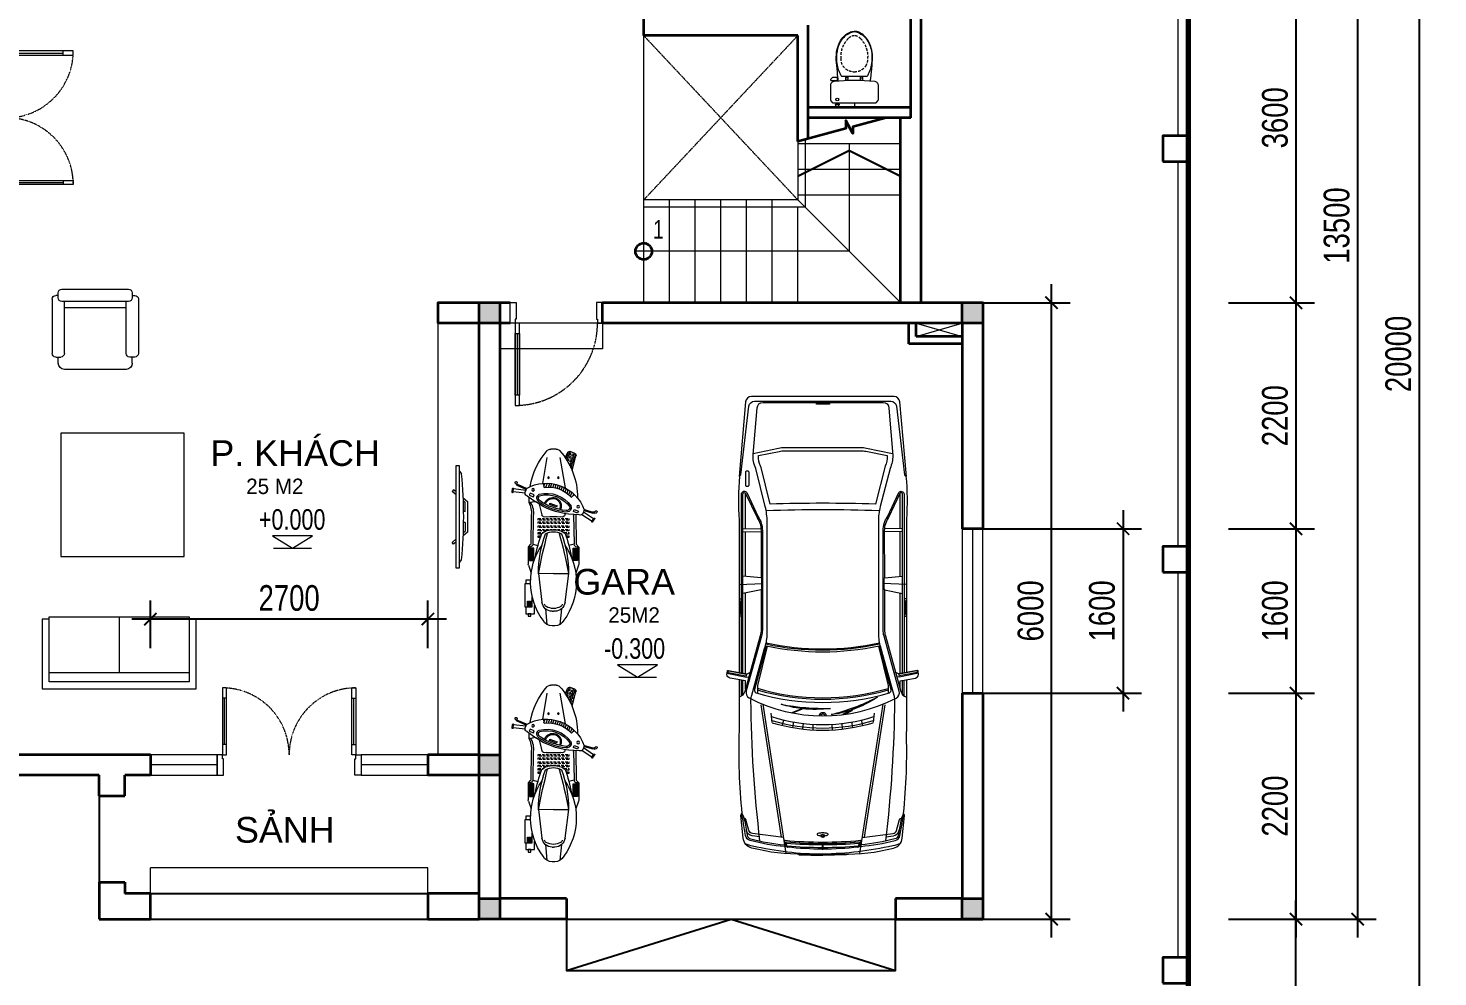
# Model space of a CAD drawing. Header units: millimetres. Extents: x 33748 to 451939, y -263262 to 62681.
# Drawn here: x 189443 to 203159, y -186987 to -177753 of the extents above; entities that cross this region are included whole.
import ezdxf

# ---------------------------------------------------------------- set-up
doc = ezdxf.new("R2010")
doc.units = ezdxf.units.MM
doc.header["$PDMODE"] = 98
for name, pattern in [('CENTER', [50.8, 31.75, -6.35, 6.35, -6.35]), ('DASHED', [0.75, 0.5, -0.25]), ('HIDDEN', [0.375, 0.25, -0.125]), ('HIDDEN2', [0.1875, 0.125, -0.0625]), ('xref-thap C (mb tang 32-2)$0$HIDDEN', [0.375, 0.25, -0.125]), ('Xref-VCMT-BT3 - tuong bao$0$HIDDEN', [0.375, 0.25, -0.125])]:
    doc.linetypes.add(name, pattern=pattern)
doc.layers.get('Defpoints').update_dxf_attribs({"color": 202, "lineweight": 13})
for name, color, linetype, lineweight in [('-CONCRETE', 1, 'Continuous', 35), ('-DOOR', 137, 'Continuous', 9), ('-FURNITURE', 46, 'Continuous', 9), ('-HIDE', 3, 'HIDDEN', 13), ('-KH', 143, 'Continuous', 13), ('-LINE1', 7, 'Continuous', 18), ('-RANH GIOI KHU DAT', 12, 'CENTER', 18), ('-TEXT', 7, 'Continuous', 15), ('-WALL', 4, 'Continuous', 35), ('Bighome_khuat', 251, 'DASHED', 5)]:
    doc.layers.add(name, color=color, linetype=linetype, lineweight=lineweight)
for name, color, linetype in [('-HATCH CONCRETE', 54, 'Continuous'), ('12. NET DIM', 9, 'Continuous'), ('SOLO', 7, 'Continuous'), ('TEXT25', 2, 'Continuous')]:
    doc.layers.add(name, color=color, linetype=linetype)
doc.styles.add('1', font='arial.ttf')
doc.styles.add('AVANH', font='', dxfattribs={"width": 0.8})
doc.styles.get("Standard").update_dxf_attribs({"font": 'arial.ttf'})
doc.styles.add('T1', font='', dxfattribs={"height": 200})
doc.styles.get('AVANH').set_extended_font_data('.VnAvantH')
doc.styles.get('T1').set_extended_font_data('VNgeometric Light')
doc.dimstyles.new('C_100A3', dxfattribs={"dimscale": 100, "dimtxt": 2.5, "dimasz": 1.2, "dimexe": 1.8, "dimexo": 0, "dimgap": 0.75, "dimtad": 1, "dimdec": 0, "dimzin": 0, "dimdsep": 46, "dimtxsty": 'AVANH', "dimblk": 'ARCHTICK', "dimcen": 0, "dimdle": 1.8, "dimclrd": 256, "dimclre": 256, "dimclrt": 7, "dimadec": 0, "dimazin": 0, "dimtfac": 0.0001, "dimtdec": 0, "dimtix": 1, "dimtmove": 2, "dimatfit": 3, "dimldrblk": 'ARCHTICK', "dimfxl": 1.8, "dimtolj": 1, "dimtzin": 0, "dimarcsym": 0})

# ---------------------------------------------------------------- blocks, each defined once
blk = doc.blocks.new('A$C6CE07C06')
for p, q in [((2811, 1945), (2844, 1766)), ((2816, 1953), (2822, 1954)), ((2828, 1949), (2860, 1769)), ((1355, 1774), (989, 1774)), ((1356, 1801), (1350, 1615)), ((1387, 1801), (1382, 1615)), ((1842, 1774), (1387, 1774)), ((1857, 1615), (1840, 1801)), ((1925, 1839), (1915, 1601)), ((1980, 1615), (2018, 1801)), ((2839, 1774), (2013, 1774)), ((2856, 1761), (2853, 1760)), ((2900, 1839), (3433, 1839)), ((3068, 1815), (2905, 1815)), ((3055, 1801), (2907, 1801)), ((2996, 1774), (2912, 1774)), ((3245, 1511), (3341, 1500)), ((3370, 1393), (3312, 1380)), ((3391, 1290), (3332, 1281)), ((3406, 1186), (3347, 1180)), ((3414, 1081), (3355, 1079)), ((3414, 884), (3355, 886)), ((3406, 779), (3347, 785)), ((3370, 572), (3312, 585)), ((3391, 675), (3332, 685)), ((3341, 465), (3245, 454)), ((1356, 164), (1350, 350)), ((1387, 164), (1382, 351)), ((1857, 351), (1840, 164)), ((1925, 127), (1915, 364)), ((1980, 351), (2018, 164)), ((1355, 191), (989, 191)), ((1842, 191), (1387, 191)), ((2839, 191), (2013, 191)), ((2811, 20), (2844, 199)), ((2828, 16), (2860, 196)), ((3068, 150), (2905, 150)), ((3055, 164), (2907, 164)), ((2996, 191), (2912, 191)), ((2816, 12), (2822, 11)), ((2901, 127), (3422, 127))]:
    blk.add_line(p, q)
for points in [[(2912, 1774), (2884, 1931, 0.322829), (2849, 1965), (2812, 1959, 0.422531), (2806, 1952), (2842, 1758), (2825, 1723)], [(817, 1835, -0.039974), (1255, 1839), (2827, 1839)], [(2832, 150), (1846, 150), (999, 150, -0.758852), (984, 205), (1232, 321, -0.14996), (1372, 364), (1915, 364), (2389, 364, -0.077307), (2455, 354), (3016, 199, 0.360394), (3088, 230, 0.242572), (3089, 1735, 0.360655), (3017, 1766), (2455, 1611, -0.077307), (2389, 1601), (1915, 1601), (1372, 1601, -0.137614), (1232, 1645), (984, 1761, -0.758852), (999, 1815), (1846, 1815), (2832, 1815)], [(2834, 1801), (999, 1801, 0.768317), (992, 1772), (1240, 1655, 0.14228), (1371, 1613), (1857, 1615), (1865, 1608), (1971, 1608), (1980, 1615), (2389, 1615, 0.077278), (2451, 1624), (3023, 1782, 0.231129), (3080, 1839)], [(4578, 1777, -0.06824), (4603, 1702, -0.051611), (4688, 983), (4688, 1178, 0.069896), (4626, 1707, 0.32103), (4523, 1797), (4292, 1820, 0.311578), (4273, 1810, 0.311578)], [(4609, 1370, 0.043765), (4549, 1724, 0.303464), (4496, 1773), (4373, 1795, 0.018633), (4273, 1810, 0.083909), (4370, 1778), (4493, 1756, -0.304556), (4533, 1720, -0.038587), (4593, 1374)], [(4517, 1385), (4476, 1703, 0.304567), (4446, 1739), (4333, 1770, -0.23887), (4324, 1778), (4320, 1790)], [(4512, 1628), (4500, 1706, 0.304567), (4453, 1762), (4438, 1766)], [(4553, 340, -0.027873), (3110, 247, -0.059366), (3058, 256), (2582, 386, 0.079464), (2446, 413), (1281, 413, 0.06068), (1127, 394), (736, 296, -0.120949), (592, 270), (116, 311, -0.39497), (59, 371), (59, 1600, -0.404135), (117, 1660), (602, 1699, -0.112937), (736, 1673), (1127, 1571, 0.06068), (1281, 1553), (2446, 1553, 0.070217), (2582, 1578), (3058, 1711, -0.044809), (3109, 1718, -0.02806), (4553, 1625)], [(585, 1698), (531, 1430, 0.050349), (524, 1369), (524, 593, 0.051729), (531, 530), (585, 271)], [(713, 346, -0.11132), (605, 325), (561, 536, -0.051729), (555, 593), (555, 1369, -0.050349), (560, 1424), (605, 1644, -0.111864), (714, 1623), (1102, 1522, 0.016174), (1102, 443), (713, 347)], [(1170, 1557, 0.017383), (1170, 408, -9.34877)], [(2526, 1563, -0.107872), (2527, 402, 0.970081)], [(2537, 1565, -0.107895), (2538, 400, -0.109161)], [(3212, 1273, -0.045041), (3259, 1070, 0.050749), (3081, 1543, -0.062222), (3208, 1285), (3219, 1281), (3256, 1209)], [(3104, 1495, -0.052375), (3205, 1275), (3214, 1272), (3259, 1184)], [(4578, 988, 0.025968), (4561, 1353, -0.502127), (4565, 1357), (4613, 1347)], [(4689, 1226), (4695, 1226, -0.001921), (4700, 983)], [(3197, 762, -0.045041), (3153, 558, 0.050749), (3195, 1062, -0.062222), (3198, 775), (3207, 766), (3242, 679)], [(3239, 660), (3198, 760), (3191, 767, 0.052375), (3195, 1009)], [(4578, 188, 0.06824), (4603, 263, 0.051611), (4688, 983), (4688, 788, -0.069896), (4626, 258, -0.32103), (4523, 168), (4292, 145, -0.311578), (4273, 155, -0.311578)], [(4613, 618), (4565, 608, -0.502127), (4561, 612, 0.02601), (4578, 977, 0.026384)], [(4689, 739), (4695, 739, 0.001921), (4700, 983)], [(4611, 595, -0.046101), (4549, 241, -0.303464), (4496, 192), (4373, 171, -0.018633), (4273, 155, -0.083909), (4370, 187), (4493, 209, 0.304556), (4533, 245, 0.038587), (4593, 591)], [(4517, 580), (4476, 262, -0.304567), (4446, 227), (4333, 195, 0.23887), (4324, 187), (4320, 175)], [(2834, 164), (999, 164, -0.768317), (992, 193), (1240, 310, -0.149181), (1371, 351), (1857, 351), (1865, 357), (1971, 357), (1980, 351), (2389, 351, -0.077278), (2451, 341), (3023, 184, -0.228236), (3080, 127)], [(4512, 337), (4500, 259, -0.304567), (4453, 203), (4438, 199)], [(2912, 191), (2884, 34, -0.322829), (2849, 0), (2812, 6, -0.422531), (2806, 14), (2842, 207), (2825, 242)], [(817, 130, 0.041495), (1267, 127), (2827, 127)]]:
    blk.add_lwpolyline(points, format="xyb")
for points in [[(2835, 1963), (2874, 1764), (2872, 1737)], [(2072, 1839), (2072, 1815), (2251, 1815), (2251, 1839)], [(2092, 1839), (2092, 1830), (2233, 1830), (2233, 1839)], [(2558, 1553), (2959, 1653), (3041, 1653)], [(3153, 1597), (4682, 1360)], [(3157, 1617), (4514, 1407)], [(49, 1051), (76, 1051), (76, 920), (49, 920)], [(3153, 368), (4682, 605)], [(3157, 348), (4514, 558)], [(2558, 412), (2959, 313), (3041, 313)], [(2072, 127), (2072, 150), (2251, 150), (2251, 127)], [(2835, 2), (2874, 201), (2872, 228)], [(2092, 127), (2092, 135), (2233, 135), (2233, 127)]]:
    blk.add_lwpolyline(points)
for points in [[(48, 285), (48, 1680, -0.373826), (99, 1739), (803, 1820), (820, 1839), (54, 1773, 0.383818), (0, 1713), (0, 252, 0.383818), (54, 192), (820, 126), (803, 145), (99, 226, -0.373826)], [(2557, 404), (3001, 284, 0.388671), (3036, 301, 0.143383), (3036, 1665, 0.390953), (3001, 1682), (2557, 1559, -0.106047)], [(4564, 983, 0.027521), (4546, 1368, -0.543027), (4554, 1373), (4603, 1360, -0.308444), (4617, 1345, -0.028524), (4637, 983, -0.028524), (4617, 620, -0.308444), (4603, 605), (4554, 592, -0.543027), (4546, 597, 0.027521)], [(4501, 981, 0.027754), (4500, 1005, 0.037978), (4497, 1021, 0.078467), (4490, 1036, 0.253942), (4486, 1038, 0.253942), (4481, 1036, 0.078467), (4475, 1021, 0.037978), (4472, 1005, 0.027754), (4470, 981, 0.027754), (4472, 958, 0.037978), (4475, 941, 0.078467), (4481, 927, 0.253942), (4486, 924, 0.253942), (4490, 927, 0.078467), (4497, 941, 0.037978), (4500, 958, 0.027754)], [(906, 228), (776, 228, 0.414214), (764, 215), (764, 203, 0.414214), (776, 190), (906, 190, 0.414214), (919, 203), (919, 215, 0.414214)]]:
    blk.add_lwpolyline(points, format="xyb", close=True)
blk.add_lwpolyline([(4637, 988), (4570, 988), (4570, 977), (4637, 977)], close=True)
blk.add_circle((4502, 982), 17.5)
for centre, radius, start, end in [((2818, 1947), 6.67, 102.2823, 190.4042), ((2821, 1948), 6.67, 10.3268, 82.609), ((2851, 1767), 6.67, 190.4042, 285.2365), ((2854, 1768), 6.67, 285.2365, 10.3268), ((3648, -4086), 5929, 83.9529, 92.0822), ((714, 984), 2372, 343.5716, 16.3779), ((714, 983), 2387, 343.6793, 16.2892), ((1629, 983), 1731, 359.9757, 17.6213), ((1607, 983), 1789, 359.9764, 16.8703), ((1629, 983), 1789, 359.9764, 16.7982), ((1059, 1015), 3532, 359.565, 5.5133), ((1059, 1015), 3560, 359.5684, 5.381), ((4612, 1343), 4.58, 6.5805, 75.1489), ((3280, 983), 40.8, 103.7631, 256.1858), ((3280, 983), 25.6, 111.5508, 248.398), ((1629, 982), 1731, 342.3787, 0.0243), ((1607, 982), 1789, 343.1297, 0.0236), ((1629, 982), 1789, 343.2018, 0.0236), ((1059, 950), 3532, 354.4867, 0.4446), ((1059, 950), 3560, 354.619, 0.4411), ((4612, 622), 4.58, 284.8511, 353.4195), ((2851, 198), 6.67, 74.7635, 169.5958), ((2854, 197), 6.67, 349.6732, 74.7635), ((3653, 6050), 5928, 267.7698, 276.0029), ((2818, 19), 6.67, 169.5958, 257.7177), ((2821, 17), 6.67, 277.391, 349.6732)]:
    blk.add_arc(centre, radius, start, end)
blk = doc.blocks.new('*U49')
for p, q in [((-1310, 550), (-1350, 550)), ((-1330, 100), (-1330, 550)), ((-90, 550), (-50, 550)), ((-70, 100), (-70, 550)), ((-1310, 100), (-1350, 100)), ((-90, 100), (-50, 100))]:
    blk.add_line(p, q)
for points in [[(-1350, 0), (-1310, 0), (-1310, 650), (-1350, 650)], [(-50, 0), (-90, 0), (-90, 650), (-50, 650)], [(-1400, -200), (-1340, -200), (-1340, -40), (-1350, -40), (-1350, 0), (-1400, 0)], [(0, -200), (-60, -200), (-60, -40), (-50, -40), (-50, 0), (0, 0)]]:
    blk.add_lwpolyline(points, close=True)
at = {"linetype": 'HIDDEN', "ltscale": 0.1}
for centre, start, end in [((-1350, 0), 0, 90), ((-50, 0), 90, 180)]:
    blk.add_arc(centre, 650, start, end, dxfattribs=at)
blk = doc.blocks.new('DANH COT')
at = {"layer": '-KH'}
blk.add_line((0, 0), (368, 0), dxfattribs=at)
blk.add_lwpolyline([(379, 118), (-11, 118), (184, 0)], close=True, dxfattribs=at)
blk.add_solid([(184, 0), (184, 118), (379, 118), (184, 0)], dxfattribs=at)
at = {"layer": '-TEXT', "style": '1', "width": 0.75}
blk.add_attdef('CAODO', (-142, 178), '', height=180, dxfattribs=at)
blk = doc.blocks.new('*U54')
at = {"color": 251}
blk.add_line((-70, 100), (-70, 700), dxfattribs=at)
for points in [[(-50, 0), (-50, 800), (-90, 800), (-90, 0)], [(-50, 100), (-90, 100), (-90, 700), (-50, 700)], [(-900, -200), (-840, -200), (-840, -40), (-850, -40), (-850, 0), (-900, 0)], [(0, -200), (-60, -200), (-60, -40), (-50, -40), (-50, 0), (0, 0)]]:
    blk.add_lwpolyline(points, close=True)
at = {"layer": 'Bighome_khuat', "linetype": 'Xref-VCMT-BT3 - tuong bao$0$HIDDEN'}
blk.add_arc((-50, 0), 800, 90, 180, dxfattribs=at)
blk = doc.blocks.new('XR.MB.LM123$0$tvi 1')
blk.add_lwpolyline([(29, 0), (29, -1000), (0, -1000), (0, 0)], close=True)
for points in [[(29, -50), (52, -81)], [(-24, -236), (-39, -252)], [(0, -285), (-39, -252)], [(0, -256), (-24, -236)], [(70, -315), (111, -350), (111, -650), (70, -685)], [(89, -446), (89, -360), (71, -345)], [(89, -446), (73, -446)], [(89, -554), (89, -640), (71, -655)], [(89, -554), (73, -554)], [(0, -715), (-39, -748)], [(-24, -764), (-39, -748)], [(0, -744), (-24, -764)], [(29, -950), (52, -919)]]:
    blk.add_lwpolyline(points)
blk.add_arc((-4025, -500), 4099, 354.1311, 5.8689)
blk = doc.blocks.new('A$C5C575821')
at = {"layer": '-CONCRETE'}
h = blk.add_hatch(color=256, dxfattribs=at)
h.dxf.hatch_style = 1
h.paths.add_polyline_path([(0, 200), (0, 0), (200, 0), (200, 200)])
blk.add_lwpolyline([(0, 0), (200, 0), (200, 200), (0, 200)], close=True, dxfattribs=at)
blk = doc.blocks.new('_ARCHTICK')
at = {"const_width": 0.15}
blk.add_lwpolyline([(-0.5, -0.5), (0.5, 0.5)], dxfattribs=at)
blk = doc.blocks.new('*D867')
at = {"layer": '12. NET DIM', "lineweight": -2, "transparency": 16777216}
for p, q in [((201779, -191104), (201779, -186245)), ((201122, -186425), (201959, -186425)), ((201122, -190924), (201959, -190924))]:
    blk.add_line(p, q, dxfattribs=at)
at = {"layer": 'Defpoints', "color": 0, "transparency": 16777216}
for p in [(201122, -186425), (201779, -186425), (201122, -190924)]:
    blk.add_point(p, dxfattribs=at)
at = {"layer": '12. NET DIM', "lineweight": -2, "transparency": 16777216, "xscale": 120, "yscale": 120, "zscale": 120}
for p, rotation in [((201779, -186425), 90), ((201779, -190924), 270)]:
    blk.add_blockref('_ARCHTICK', p, dxfattribs=dict(at, rotation=rotation))
at = {"layer": '12. NET DIM', "color": 7, "transparency": 16777216, "insert": (201575, -188674), "char_height": 250, "attachment_point": 5, "rotation": 90, "style": 'AVANH'}
blk.add_mtext('\\A1;4500', dxfattribs=at)
blk = doc.blocks.new('*D869')
at = {"layer": '12. NET DIM', "lineweight": -2, "transparency": 16777216}
for p, q in [((202379, -172744), (202379, -186605)), ((201122, -172924), (202559, -172924)), ((201122, -186425), (202559, -186425))]:
    blk.add_line(p, q, dxfattribs=at)
at = {"layer": 'Defpoints', "color": 0, "transparency": 16777216}
for p in [(201122, -172924), (201122, -186425), (202379, -186425)]:
    blk.add_point(p, dxfattribs=at)
at = {"layer": '12. NET DIM', "lineweight": -2, "transparency": 16777216, "xscale": 120, "yscale": 120, "zscale": 120}
for p, rotation in [((202379, -172924), 90), ((202379, -186425), 270)]:
    blk.add_blockref('_ARCHTICK', p, dxfattribs=dict(at, rotation=rotation))
at = {"layer": '12. NET DIM', "color": 7, "transparency": 16777216, "insert": (202175, -179674), "char_height": 250, "attachment_point": 5, "rotation": 90, "style": 'AVANH'}
blk.add_mtext('\\A1;13500', dxfattribs=at)
blk = doc.blocks.new('*D870')
at = {"layer": '12. NET DIM', "lineweight": -2, "transparency": 16777216}
for p, q in [((202979, -170744), (202979, -191104)), ((201122, -170924), (203159, -170924)), ((201122, -190924), (203159, -190924))]:
    blk.add_line(p, q, dxfattribs=at)
at = {"layer": 'Defpoints', "color": 0, "transparency": 16777216}
for p in [(201122, -170924), (201122, -190924), (202979, -190924)]:
    blk.add_point(p, dxfattribs=at)
at = {"layer": '12. NET DIM', "lineweight": -2, "transparency": 16777216, "xscale": 120, "yscale": 120, "zscale": 120}
for p, rotation in [((202979, -170924), 90), ((202979, -190924), 270)]:
    blk.add_blockref('_ARCHTICK', p, dxfattribs=dict(at, rotation=rotation))
at = {"layer": '12. NET DIM', "color": 7, "transparency": 16777216, "insert": (202775, -180924), "char_height": 250, "attachment_point": 5, "rotation": 90, "style": 'AVANH'}
blk.add_mtext('\\A1;20000', dxfattribs=at)
blk = doc.blocks.new('*D899')
at = {"layer": '12. NET DIM', "lineweight": -2, "transparency": 16777216}
for p, q in [((190632, -183789), (190632, -183325)), ((193332, -183789), (193332, -183325)), ((193512, -183505), (190452, -183505))]:
    blk.add_line(p, q, dxfattribs=at)
at = {"layer": 'Defpoints', "color": 0, "transparency": 16777216}
for p in [(190632, -183505), (190632, -183789), (193332, -183789)]:
    blk.add_point(p, dxfattribs=at)
at = {"layer": '12. NET DIM', "lineweight": -2, "transparency": 16777216, "xscale": 120, "yscale": 120, "zscale": 120, "rotation": 180}
blk.add_blockref('_ARCHTICK', (190632, -183505), dxfattribs=at)
at = {"layer": '12. NET DIM', "lineweight": -2, "transparency": 16777216, "xscale": 120, "yscale": 120, "zscale": 120}
blk.add_blockref('_ARCHTICK', (193332, -183505), dxfattribs=at)
at = {"layer": '12. NET DIM', "color": 7, "transparency": 16777216, "insert": (191982, -183301), "char_height": 250, "attachment_point": 5, "style": 'AVANH'}
blk.add_mtext('\\A1;2700', dxfattribs=at)
blk = doc.blocks.new('A$C3a7320a7')
at = {"layer": '-FURNITURE'}
for p, q in [((0, 23), (0, 700)), ((0, 700), (1500, 700)), ((1500, 700), (1500, 23)), ((1432, 632), (68, 632)), ((68, 632), (68, 23)), ((1432, 0), (1432, 632)), ((1432, 23), (1432, 632)), ((68, 542), (1432, 542)), ((750, 0), (750, 542)), ((68, 23), (0, 23)), ((68, 23), (68, 0)), ((68, 0), (1432, 0)), ((1432, 0), (1432, 23)), ((1500, 23), (1432, 23))]:
    blk.add_line(p, q, dxfattribs=at)
blk = doc.blocks.new('A$Ce56c61a3')
at = {"layer": '-FURNITURE'}
for p, q in [((96, 840), (624, 840)), ((0, 744), (0, 96)), ((84, 780), (36, 780)), ((60, 780), (60, 804)), ((120, 96), (120, 744)), ((624, 720), (120, 720)), ((180, 120), (180, 720)), ((660, 804), (660, 756)), ((720, 780), (660, 780)), ((780, 120), (780, 720)), ((36, 60), (84, 60)), ((60, 60), (60, 36)), ((96, 0), (624, 0)), ((624, 120), (120, 120)), ((660, 36), (660, 84)), ((720, 60), (660, 60))]:
    blk.add_line(p, q, dxfattribs=at)
for centre, radius, start, end in [((96, 804), 36, 90, 180), ((624, 804), 36, 0, 90), ((36, 744), 36, 90, 180), ((84, 744), 36, 0, 90), ((624, 756), 36, 270, 0), ((720, 720), 60, 0, 90), ((36, 96), 36, 180, 270), ((96, 36), 36, 180, 270), ((84, 96), 36, 270, 0), ((624, 84), 36, 0, 90), ((624, 36), 36, 270, 0), ((720, 120), 60, 270, 0)]:
    blk.add_arc(centre, radius, start, end, dxfattribs=at)
blk = doc.blocks.new('A$C1D9F77BD')
h = blk.add_hatch()
h.set_pattern_fill('ANSI31', color=256, scale=100, angle=405, style=0)
h.set_pattern_definition([(90, (2076.775, -139234.453), (-12.5, 1e-15), [])])
h.paths.add_polyline_path([(-219, -260), (-219, -302), (-97, -302), (-97, -260)])
h.paths.add_polyline_path([(-97, 123), (-97, 166), (-219, 166), (-219, 123)])
h = blk.add_hatch()
h.set_pattern_fill('BOX', color=256, scale=60, angle=290, style=0)
h.set_pattern_definition([(20, (2080.745, -138865.224), (-20.521209, 56.381557), []), (20, (2085.875, -138879.32), (-20.521209, 56.381557), []), (290, (2080.745, -138865.224), (56.381557, 20.521209), [-15, 15]), (290, (2094.84, -138860.093), (56.381557, 20.521209), [-15, 15]), (290, (2108.936, -138854.963), (56.381557, 20.521209), [15, -15]), (290, (2123.03, -138849.83), (56.381557, 20.521209), [15, -15]), (20, (2091.006, -138893.414), (-20.521209, 56.381557), [15, -15]), (20, (2096.136, -138907.51), (-20.521209, 56.381557), [15, -15])])
h.paths.add_polyline_path([(830, 67, 0.414214), (842, 93), (833, 116), (825, 139, 0.414214), (799, 151), (658, 113, -0.052547), (783, 45)])
h = blk.add_hatch()
h.set_pattern_fill('ANSI31', color=256, scale=170, angle=335, style=0)
h.set_pattern_definition([(20, (-186.436, -139188.296), (-7.267928, 19.9684682), [])])
h.paths.add_polyline_path([(494, -160), (533, -162, 0.210627), (424, 135), (397, 109, -0.250766)])
for p, q in [((157, 313), (186, 333)), ((163, 305), (192, 325)), ((231, 209), (165, 307)), ((257, 224), (190, 323)), ((243, 329), (247, 350)), ((268, 231), (244, 315)), ((253, 329), (255, 338)), ((278, 234), (254, 315)), ((-263, 176), (-340, 149)), ((-87, 178), (-253, 178)), ((-87, 178), (-59, 152)), ((-87, 162), (-87, 178)), ((228, 148), (-59, 152)), ((226, 181), (233, 80)), ((275, 231), (243, 220)), ((658, 113), (799, 151)), ((825, 139), (842, 93)), ((-687, 10), (-840, -5)), ((-346, 78), (-624, 44)), ((-346, -68), (-344, 78)), ((-59, 132), (-72, 83)), ((230, 128), (-59, 132)), ((237, 47), (228, 44)), ((279, 102), (286, 105)), ((289, -4), (286, 5)), ((286, 2), (289, -7)), ((397, 109), (424, 135)), ((786, -5), (488, 47)), ((783, 45), (830, 67)), ((833, 116), (842, 92)), ((-854, -55), (-854, -81)), ((-687, -147), (-840, -132)), ((-712, -55), (-712, -68)), ((-712, -81), (-712, -68)), ((-346, -68), (-348, -214)), ((786, -132), (532, -176)), ((866, -43), (866, -93)), ((-346, -214), (-624, -180)), ((-59, -269), (-72, -219)), ((214, -264), (-59, -269)), ((330, -208), (228, -181)), ((339, -142), (342, -151)), ((413, -325), (352, -241)), ((401, -228), (409, -226)), ((494, -160), (533, -162)), ((-263, -312), (-340, -285)), ((-87, -314), (-253, -314)), ((-67, -299), (-87, -314)), ((-87, -299), (-87, -314)), ((222, -284), (-59, -289)), ((347, -293), (349, -309)), ((436, -343), (449, -460)), ((484, -331), (452, -343)), ((465, -337), (479, -457)), ((474, -335), (510, -415)), ((484, -331), (518, -409)), ((447, -460), (481, -456)), ((448, -470), (482, -466)), ((518, -426), (535, -440)), ((526, -420), (533, -426))]:
    blk.add_line(p, q)
for points in [[(-219, 166), (-219, 123), (-97, 123), (-97, 166)], [(243, 167), (258, 126), (277, 133), (262, 174)], [(301, -38), (327, -108), (340, -103), (314, -33)], [(-219, -302), (-219, -260), (-97, -260), (-97, -302)], [(417, -303), (402, -263), (421, -256), (436, -296)], [(-736, -288), (-736, -314), (-760, -314), (-760, -288)], [(-662, -284), (-662, -291), (-615, -291), (-615, -284)], [(-662, -298), (-662, -305), (-615, -305), (-615, -298)], [(-662, -312), (-662, -320), (-615, -320), (-615, -312)]]:
    blk.add_lwpolyline(points, close=True)
at = {"linetype": 'HIDDEN2', "ltscale": 200}
for points in [[(21, 54), (21, 80), (6, 80), (6, 59)], [(53, 36), (53, 80), (38, 80), (38, 48)], [(70, -143), (70, -217), (85, -217), (85, 80), (70, 80), (70, 7)], [(6, -196), (6, -217), (21, -217), (21, -190)], [(38, -184), (38, -217), (53, -217), (53, -172)]]:
    blk.add_lwpolyline(points, dxfattribs=at)
for points in [[(103, 80), (103, -217), (118, -217), (118, 80)], [(141, 80), (141, -217), (157, -217), (157, 80)], [(175, 80), (175, -217), (190, -217), (190, 80)]]:
    blk.add_lwpolyline(points, close=True, dxfattribs=at)
for points in [[(-673, -338), (-736, -338), (-736, -252), (-655, -252)], [(-575, -277), (-673, -277), (-673, -343), (-443, -343), (-443, -290)], [(-410, -288), (-410, -338), (-443, -338)]]:
    blk.add_lwpolyline(points)
for centre, radius in [((306, 173), 12.8), ((588, -21), 7.7), ((588, -116), 7.7), ((470, -267), 12.8)]:
    blk.add_circle(centre, radius)
for centre, radius, start, end in [((160, 309), 5, 124.1044, 304.1044), ((189, 329), 5, 304.1044, 124.1044), ((273, 323), 30, 169.0525, 196.2532), ((257, 348), 10, 259.1414, 172.2448), ((283, 324), 30, 169.0525, 196.2532), ((-427, -480), 634, 55.5021, 126.0244), ((-253, 148), 30, 90, 109.5456), ((-57, 162), 30, 180, 265.1424), ((254, 191), 30, 110.3225, 200.3225), ((141, -138), 393, 330.5976, 70.0474), ((399, -513), 678, 48.0397, 90.6167), ((806, 132), 20, 20, 110), ((-754, -55), 100, 117.4832, 180), ((-612, -55), 100, 96.9386, 180), ((-544, -68), 141, 150.1191, 209.8708), ((-640, -13), 30, 97.8829, 150.1191), ((-344, -1040), 1118, 69.8271, 90.0821), ((-1499, -5836), 6026, 75.1425, 78.9494), ((-369, -1036), 1157, 69.0112, 80.8998), ((-92, -68), 154, 329.829, 30.171), ((-4, -12), 50, 0, 25.0581), ((-71, -55), 153, 355.1878, 40.6702), ((235, 15), 30, 104.7219, 204.7762), ((-4326, -68), 4535, 359.103, 0.897), ((216, 158), 30, 265.1424, 274.0002), ((916, 150), 686, 185.8827, 214.7623), ((303, 58), 50, 110.3225, 185.9041), ((808, 110), 557, 185.9041, 214.741), ((303, 58), 35, 110.3225, 185.9041), ((808, 110), 542, 185.9041, 214.741), ((296, 55), 50, 71.5538, 110.3225), ((296, 55), 35, 71.5538, 110.3225), ((314, -74), 81.8, 290.3225, 110.3225), ((148, -134), 273, 345.336, 55.3091), ((148, -134), 288, 345.336, 55.3091), ((194, -117), 303, 351.845, 48.155), ((823, 86), 20, 290, 20), ((-754, -81), 100, 180, 242.5168), ((-612, -81), 100, 180, 263.0614), ((-1307, 4922), 5225, 280.57, 285.0028), ((-4, -125), 50, 334.9419, 0), ((-71, -81), 153, 319.3298, 4.8122), ((314, -74), 71.8, 290.3225, 110.3225), ((399, 376), 678, 278.7378, 311.9603), ((816, -43), 50, 0, 43.6257), ((816, -93), 50, 316.9817, 0), ((-427, 343), 634, 233.9756, 304.5871), ((-640, -124), 30, 209.8708, 262.182), ((-349, 930), 1145, 270.1592, 289.9315), ((-369, 899), 1157, 279.1002, 290.9888), ((-57, -299), 30, 94.8576, 180), ((235, -152), 30, 155.2238, 255.2781), ((216, -294), 30, 85.9998, 94.8576), ((246, -452), 189, 57.9343, 98.2692), ((63, -206), 297, 342.9493, 351.9218), ((391, -179), 50, 214.741, 290.3225), ((391, -179), 35, 214.741, 290.3225), ((382, -185), 35, 290.3225, 329.0913), ((384, -182), 50, 290.3225, 329.0913), ((-253, -284), 30, 250.4544, 270), ((-57, -299), 10, 94.8576, 180), ((242, -515), 232, 62.5839, 94.9315), ((613, -5068), 4766, 92.5649, 93.1782), ((441, -315), 30, 200.3225, 290.3225), ((545, -397), 30, 203.7468, 230.9475), ((447, -465), 5, 96.5406, 276.5406), ((482, -461), 5, 276.5406, 96.5406), ((537, -403), 30, 203.7468, 230.9475), ((541, -432), 10, 227.7552, 140.8586)]:
    blk.add_arc(centre, radius, start, end)
blk = doc.blocks.new('A$C18091ED7')
for p, q in [((0, -42), (0, 0)), ((146, -27), (179, -27)), ((146, -27), (146, -30)), ((146, -30), (166, -30)), ((153, -37), (146, -30)), ((152, 0), (152, -27)), ((152, 0), (179, 0)), ((153, -37), (166, -37)), ((153, -40), (153, -37)), ((153, -40), (178, -40)), ((153, -40), (178, -40)), ((153, -40), (153, -42)), ((185, -30), (166, -30)), ((178, -37), (166, -37)), ((185, -30), (178, -37)), ((178, -37), (178, -40)), ((178, -40), (178, -42)), ((179, 0), (179, -27)), ((179, -27), (185, -27)), ((185, -27), (185, -30)), ((-83, -267), (-83, -300)), ((-63, -265), (-81, -265)), ((-61, -267), (-61, -300)), ((61, -267), (61, -300)), ((63, -265), (81, -265)), ((83, -267), (83, -300)), ((165, -262), (165, -290)), ((168, -260), (228, -260)), ((231, -274), (231, -262)), ((-83, -278), (-83, -288)), ((-61, -290), (-83, -290)), ((61, -290), (83, -290)), ((83, -278), (83, -288)), ((168, -292), (207, -292))]:
    blk.add_line(p, q)
for points in [[(230, -219, -0.137407), (225, -235), (222, -241, -0.236081), (198, -255, -0.051961), (-198, -255, -0.236081), (-222, -241), (-225, -235, -0.137407), (-230, -219), (-230, -72, -0.198912), (-226, -63), (-209, -46, -0.198912), (-200, -42), (0, -42), (200, -42, -0.198912), (209, -46), (226, -63, -0.198912), (230, -72)], [(144, -619, -0.212405), (26, -734, -0.027685), (-1, -739, -0.022279), (-26, -734, -0.212405), (-144, -619, -0.142796), (-167, -428, -0.093005), (-128, -309, -0.256439), (-111, -300), (0, -300), (111, -300, -0.256439), (128, -309, -0.093005), (167, -428, -0.142796)]]:
    blk.add_lwpolyline(points, format="xyb", close=True)
at = {"linetype": 'xref-thap C (mb tang 32-2)$0$HIDDEN', "ltscale": 100}
blk.add_lwpolyline([(61, -669, -0.199031), (0, -699, -0.199031), (-61, -669, -0.218924), (-132, -478, -0.153791), (-112, -404, -0.236701), (0, -348, -0.236701), (112, -404, -0.153791), (132, -478, -0.218924)], format="xyb", close=True, dxfattribs=at)
blk.add_circle((166, -78), 13.9)
for centre, radius, start, end in [((-81, -267), 1.98, 90, 180), ((-63, -267), 1.98, 0, 90), ((63, -267), 1.98, 90, 180), ((81, -267), 1.98, 0, 90), ((168, -262), 2.47, 90, 180), ((168, -290), 2.47, 180, 270), ((207, -277), 15.5, 270, 306.4659), ((168, -225), 80.1, 306.4659, 320.3123), ((228, -274), 2.47, 320.3123, 0)]:
    blk.add_arc(centre, radius, start, end)
for points in [[(-156, -259), (-157, -267), (-164, -328), (-169, -385), (-184, -528), (-136, -679), (-50, -735), (-20, -741), (0, -744)], [(156, -259), (157, -267), (164, -328), (169, -385), (184, -528), (136, -679), (50, -735), (20, -741), (0, -744)]]:
    blk.add_open_spline(points, degree=3, knots=[130.613938, 130.613938, 130.613938, 130.613938, 152.852109, 311.129351, 417.703951, 561.383393, 697.692632, 710.812262, 710.812262, 710.812262, 710.812262])
blk = doc.blocks.new('*D964')
at = {"layer": '12. NET DIM', "lineweight": -2, "transparency": 16777216}
for p, q in [((201779, -176645), (201779, -180605)), ((201122, -176825), (201959, -176825)), ((201122, -180425), (201959, -180425))]:
    blk.add_line(p, q, dxfattribs=at)
at = {"layer": 'Defpoints', "color": 0, "transparency": 16777216}
for p in [(201122, -176825), (201122, -180425), (201779, -180425)]:
    blk.add_point(p, dxfattribs=at)
at = {"layer": '12. NET DIM', "lineweight": -2, "transparency": 16777216, "xscale": 120, "yscale": 120, "zscale": 120}
for p, rotation in [((201779, -176825), 90), ((201779, -180425), 270)]:
    blk.add_blockref('_ARCHTICK', p, dxfattribs=dict(at, rotation=rotation))
at = {"layer": '12. NET DIM', "color": 7, "transparency": 16777216, "insert": (201575, -178625), "char_height": 250, "attachment_point": 5, "rotation": 90, "style": 'AVANH'}
blk.add_mtext('\\A1;3600', dxfattribs=at)
blk = doc.blocks.new('*D965')
at = {"layer": '12. NET DIM', "lineweight": -2, "transparency": 16777216}
for p, q in [((201779, -180245), (201779, -182805)), ((201122, -180425), (201959, -180425)), ((201122, -182625), (201959, -182625))]:
    blk.add_line(p, q, dxfattribs=at)
at = {"layer": 'Defpoints', "color": 0, "transparency": 16777216}
for p in [(201122, -180425), (201122, -182625), (201779, -182625)]:
    blk.add_point(p, dxfattribs=at)
at = {"layer": '12. NET DIM', "lineweight": -2, "transparency": 16777216, "xscale": 120, "yscale": 120, "zscale": 120}
for p, rotation in [((201779, -180425), 90), ((201779, -182625), 270)]:
    blk.add_blockref('_ARCHTICK', p, dxfattribs=dict(at, rotation=rotation))
at = {"layer": '12. NET DIM', "color": 7, "transparency": 16777216, "insert": (201575, -181525), "char_height": 250, "attachment_point": 5, "rotation": 90, "style": 'AVANH'}
blk.add_mtext('\\A1;2200', dxfattribs=at)
blk = doc.blocks.new('*D966')
at = {"layer": '12. NET DIM', "lineweight": -2, "transparency": 16777216}
for p, q in [((201779, -182445), (201779, -184405)), ((201122, -182625), (201959, -182625)), ((201122, -184225), (201959, -184225))]:
    blk.add_line(p, q, dxfattribs=at)
at = {"layer": 'Defpoints', "color": 0, "transparency": 16777216}
for p in [(201122, -182625), (201122, -184225), (201779, -184225)]:
    blk.add_point(p, dxfattribs=at)
at = {"layer": '12. NET DIM', "lineweight": -2, "transparency": 16777216, "xscale": 120, "yscale": 120, "zscale": 120}
for p, rotation in [((201779, -182625), 90), ((201779, -184225), 270)]:
    blk.add_blockref('_ARCHTICK', p, dxfattribs=dict(at, rotation=rotation))
at = {"layer": '12. NET DIM', "color": 7, "transparency": 16777216, "insert": (201575, -183425), "char_height": 250, "attachment_point": 5, "rotation": 90, "style": 'AVANH'}
blk.add_mtext('\\A1;1600', dxfattribs=at)
blk = doc.blocks.new('*D967')
at = {"layer": '12. NET DIM', "lineweight": -2, "transparency": 16777216}
for p, q in [((201779, -184045), (201779, -186605)), ((201122, -184225), (201959, -184225)), ((201122, -186425), (201959, -186425))]:
    blk.add_line(p, q, dxfattribs=at)
at = {"layer": 'Defpoints', "color": 0, "transparency": 16777216}
for p in [(201122, -184225), (201122, -186425), (201779, -186425)]:
    blk.add_point(p, dxfattribs=at)
at = {"layer": '12. NET DIM', "lineweight": -2, "transparency": 16777216, "xscale": 120, "yscale": 120, "zscale": 120}
for p, rotation in [((201779, -184225), 90), ((201779, -186425), 270)]:
    blk.add_blockref('_ARCHTICK', p, dxfattribs=dict(at, rotation=rotation))
at = {"layer": '12. NET DIM', "color": 7, "transparency": 16777216, "insert": (201575, -185325), "char_height": 250, "attachment_point": 5, "rotation": 90, "style": 'AVANH'}
blk.add_mtext('\\A1;2200', dxfattribs=at)
blk = doc.blocks.new('*D1029')
at = {"layer": '-HATCH CONCRETE', "lineweight": -2, "transparency": 16777216}
for p, q in [((199401, -186605), (199401, -180245)), ((198732, -180425), (199581, -180425)), ((198732, -186425), (199581, -186425))]:
    blk.add_line(p, q, dxfattribs=at)
at = {"layer": 'Defpoints', "color": 0, "transparency": 16777216}
for p in [(198732, -180425), (199401, -180425), (198732, -186425)]:
    blk.add_point(p, dxfattribs=at)
at = {"layer": '-HATCH CONCRETE', "lineweight": -2, "transparency": 16777216, "xscale": 120, "yscale": 120, "zscale": 120}
for p, rotation in [((199401, -180425), 90), ((199401, -186425), 270)]:
    blk.add_blockref('_ARCHTICK', p, dxfattribs=dict(at, rotation=rotation))
at = {"layer": '-HATCH CONCRETE', "color": 7, "transparency": 16777216, "insert": (199197, -183425), "char_height": 250, "attachment_point": 5, "rotation": 90, "style": 'AVANH'}
blk.add_mtext('\\A1;6000', dxfattribs=at)
blk = doc.blocks.new('ARCHTICK')
at = {"color": 0, "linetype": 'ByBlock', "const_width": 0.15}
blk.add_lwpolyline([(-0.5, -0.5), (0.5, 0.5)], dxfattribs=at)
blk = doc.blocks.new('*D1063')
at = {"layer": '-HATCH CONCRETE', "lineweight": -2, "transparency": 16777216}
for p, q in [((200096, -182445), (200096, -184405)), ((198532, -182625), (200276, -182625)), ((198532, -184225), (200276, -184225))]:
    blk.add_line(p, q, dxfattribs=at)
at = {"layer": 'Defpoints', "color": 0, "transparency": 16777216}
for p in [(198532, -182625), (198532, -184225), (200096, -184225)]:
    blk.add_point(p, dxfattribs=at)
at = {"layer": '-HATCH CONCRETE', "lineweight": -2, "transparency": 16777216, "xscale": 120, "yscale": 120, "zscale": 120}
for p, rotation in [((200096, -182625), 90), ((200096, -184225), 270)]:
    blk.add_blockref('_ARCHTICK', p, dxfattribs=dict(at, rotation=rotation))
at = {"layer": '-HATCH CONCRETE', "color": 7, "transparency": 16777216, "insert": (199892, -183425), "char_height": 250, "attachment_point": 5, "rotation": 90, "style": 'AVANH'}
blk.add_mtext('\\A1;1600', dxfattribs=at)

msp = doc.modelspace()

# ---------------------------------------------------------------- linework, layer by layer
at = {"layer": '-DOOR'}
for points in [[(195032.2, -180624.6), (195032.2, -180874.6), (194032.2, -180874.6)], [(195032.2, -180624.6), (194132.2, -180624.6)], [(198631.9, -182624.6), (198631.9, -184224.6)], [(191282.2, -184924.6), (190632.2, -184924.6)], [(193332.2, -184924.6), (192682.2, -184924.6)]]:
    msp.add_lwpolyline(points, dxfattribs=at)
for points in [[(198531.9, -184224.6), (198731.9, -184224.6), (198731.9, -182624.6), (198531.9, -182624.6)], [(191282.2, -184824.6), (190632.2, -184824.6), (190632.2, -185024.6), (191282.2, -185024.6)], [(192682.2, -185024.6), (193332.2, -185024.6), (193332.2, -184824.6), (192682.2, -184824.6)]]:
    msp.add_lwpolyline(points, close=True, dxfattribs=at)
at = {"layer": '-FURNITURE'}
for points in [[(193432.2, -180624.6), (193832.2, -180624.6), (193832.2, -184824.6), (193432.2, -184824.6)], [(189761.2, -181695.6), (189761.2, -182895.6), (190961.2, -182895.6), (190961.2, -181695.6)]]:
    msp.add_lwpolyline(points, close=True, dxfattribs=at)
for points in [[(198081.9, -180754.6), (198531.9, -180624.6)], [(198081.9, -180624.6), (198531.9, -180754.6)]]:
    msp.add_lwpolyline(points, dxfattribs=at)
at = {"layer": '-HIDE', "ltscale": 10}
for points in [[(195431.9, -177824.6), (196931.9, -179424.6)], [(196931.9, -177824.6), (195431.9, -179424.6)]]:
    msp.add_lwpolyline(points, dxfattribs=at)
at = {"layer": '-KH', "linetype": 'HIDDEN2', "ltscale": 5}
msp.add_lwpolyline([(197431.9, -178874.6), (197431.9, -179924.6), (195351.5, -179924.6)], dxfattribs=at)
at = {"layer": '-LINE1', "ltscale": 10}
for p, q in [((200631.9, -178799.3), (200631.9, -175049.3)), ((200631.9, -182799.3), (200631.9, -179049.3)), ((200631.9, -186799.3), (200631.9, -183049.3))]:
    msp.add_line(p, q, dxfattribs=at)
at = {"layer": '-LINE1'}
for p, q in [((195431.9, -180424.6), (195431.9, -177824.6)), ((195431.9, -179424.6), (195431.9, -177824.6)), ((197001.9, -178837), (197001.9, -179494.6)), ((196931.9, -178855.8), (196931.9, -179424.6)), ((196931.9, -179424.6), (195431.9, -179424.6)), ((197001.9, -179494.6), (195431.9, -179494.6)), ((195681.9, -180424.6), (195681.9, -179424.6)), ((195931.9, -180424.6), (195931.9, -179424.6)), ((196181.9, -180424.6), (196181.9, -179424.6)), ((196431.9, -180424.6), (196431.9, -179424.6)), ((196681.9, -180424.6), (196681.9, -179424.6)), ((196931.9, -180424.6), (196931.9, -179494.6))]:
    msp.add_line(p, q, dxfattribs=at)
at = {"layer": '-LINE1', "const_width": 20}
msp.add_lwpolyline([(197931.9, -179194.6), (197431.9, -178944.6), (196931.9, -179194.6)], dxfattribs=at)
at = {"layer": '-LINE1'}
for points in [[(196931.9, -178874.6), (197931.9, -178874.6)], [(196931.9, -179124.6), (197931.9, -179124.6)], [(196931.9, -179374.6), (197931.9, -179374.6)], [(196931.9, -179424.6), (197931.9, -180424.6)], [(190632.2, -186424.6), (190632.2, -185924.6)], [(193332.2, -186424.6), (193332.2, -185924.6), (190632.2, -185924.6)]]:
    msp.add_lwpolyline(points, dxfattribs=at)
at = {"layer": '-RANH GIOI KHU DAT', "linetype": 'HIDDEN', "ltscale": 10, "const_width": 50}
msp.add_lwpolyline([(200731.9, -170924.3), (181731.9, -170924.3), (181731.9, -185924.3), (186731.9, -190924.3), (200731.9, -190924.3)], close=True, dxfattribs=at)
at = {"layer": '-WALL'}
for p, q in [((198031.9, -178624.6), (198031.9, -176724.6)), ((198131.9, -180424.6), (198131.9, -176824.6)), ((195431.9, -177824.6), (195431.9, -177624.6)), ((197031.9, -178828.9), (197031.9, -177724.6)), ((196931.9, -177824.6), (195431.9, -177824.6)), ((196931.9, -178855.8), (196931.9, -177824.6)), ((198031.9, -178524.6), (197031.9, -178524.6)), ((198031.9, -178624.6), (197031.9, -178624.6)), ((197931.9, -180424.6), (197931.9, -178624.6)), ((193832.2, -186424.6), (193832.2, -180424.6)), ((195032.2, -180624.6), (195032.2, -180424.6)), ((198531.9, -180624.6), (195032.2, -180624.6)), ((198011.9, -180824.6), (198011.9, -180624.6)), ((198081.9, -180754.6), (198081.9, -180624.6)), ((198531.9, -180754.6), (198081.9, -180754.6)), ((198531.9, -180824.6), (198011.9, -180824.6)), ((198531.9, -184224.6), (198531.9, -186224.6)), ((190632.2, -184824.6), (188231.9, -184824.6)), ((190632.2, -184824.6), (190632.2, -185024.6)), ((193832.2, -184824.6), (193332.2, -184824.6)), ((193332.2, -184824.6), (193332.2, -185024.6)), ((190132.2, -185024.6), (188031.9, -185024.6)), ((190132.2, -185224.6), (190132.2, -185024.6)), ((190632.2, -185024.6), (190382.2, -185024.6)), ((190382.2, -185224.6), (190382.2, -185024.6)), ((193832.2, -185024.6), (193332.2, -185024.6)), ((190132.2, -185224.6), (190382.2, -185224.6)), ((190132.2, -186064.6), (190382.2, -186064.6)), ((190132.2, -186064.6), (190132.2, -186424.6)), ((190382.2, -186064.6), (190382.2, -186174.6)), ((190632.2, -186174.6), (190382.2, -186174.6)), ((190632.2, -186424.6), (190632.2, -186174.6)), ((194682.2, -186224.6), (194032.2, -186224.6)), ((194682.2, -186224.6), (194682.2, -186424.6)), ((198531.9, -186224.6), (197881.9, -186224.6)), ((197881.9, -186224.6), (197881.9, -186424.6)), ((190132.2, -186424.6), (190632.2, -186424.6)), ((194682.2, -186424.6), (193832.2, -186424.6)), ((197881.9, -186424.6), (198731.9, -186424.6))]:
    msp.add_line(p, q, dxfattribs=at)
for points in [[(197791.9, -178624.6), (197468.4, -178711.6), (197468.4, -178777.5), (197400.1, -178650.3), (197400.1, -178729.9), (196931.9, -178855.8)], [(193832.2, -180624.6), (193432.2, -180624.6), (193432.2, -180424.6), (194132.2, -180424.6)], [(195032.2, -180424.6), (198731.9, -180424.6), (198731.9, -182624.6), (198531.9, -182624.6)], [(194132.2, -180624.6), (194032.2, -180624.6), (194032.2, -186224.6)], [(198531.9, -180624.6), (198531.9, -182624.6)], [(198531.9, -184224.6), (198731.9, -184224.6)], [(198731.9, -184224.6), (198731.9, -186424.6)]]:
    msp.add_lwpolyline(points, dxfattribs=at)
for points in [[(200481.9, -179049.3), (200731.9, -179049.3), (200731.9, -178799.3), (200481.9, -178799.3)], [(200481.9, -183049.3), (200731.9, -183049.3), (200731.9, -182799.3), (200481.9, -182799.3)], [(193332.2, -186424.6), (193832.2, -186424.6), (193832.2, -186174.6), (193332.2, -186174.6)], [(200481.9, -187049.3), (200731.9, -187049.3), (200731.9, -186799.3), (200481.9, -186799.3)]]:
    msp.add_lwpolyline(points, close=True, dxfattribs=at)
msp.add_circle((195431.9, -179924.6), 80.5, dxfattribs=at)
at = {"layer": 'SOLO'}
for p, q in [((190132.2, -185024.6), (190132.2, -186064.6)), ((193832.2, -186174.6), (193832.2, -185024.6)), ((190632.2, -186174.6), (193332.2, -186174.6)), ((190632.2, -186424.6), (193332.2, -186424.6))]:
    msp.add_line(p, q, dxfattribs=at)
for points in [[(194682.2, -186424.6), (194682.2, -186924.6), (197881.9, -186924.6), (197881.9, -186424.6)], [(194682.2, -186424.6), (197881.9, -186424.6)], [(194682.2, -186924.6), (196282.1, -186424.6), (197881.9, -186924.6)]]:
    msp.add_lwpolyline(points, dxfattribs=at)

# ---------------------------------------------------------------- block references
at = {"layer": '-DOOR'}
for name, p, rotation in [('*U49', (189231.9, -179324.6), 270), ('*U54', (194132.2, -180624.6), 180)]:
    msp.add_blockref(name, p, dxfattribs=dict(at, rotation=rotation))
msp.add_blockref('*U49', (192682.2, -184824.6), dxfattribs=at)
at = {"layer": '-FURNITURE', "rotation": 180}
msp.add_blockref('A$C18091ED7', (197481.9, -178524.6), dxfattribs=at)
at = {"layer": '-FURNITURE', "xscale": -1}
for name, p, rotation in [('A$Ce56c61a3', (190515.3, -180294), 90), ('A$C1D9F77BD', (194622.2, -182716.5), 270), ('A$C3a7320a7', (189578.9, -183483), 180), ('A$C1D9F77BD', (194622.2, -185012.7), 270)]:
    msp.add_blockref(name, p, dxfattribs=dict(at, rotation=rotation))
at = {"layer": '-FURNITURE', "xscale": 0.9499999999970896, "yscale": 0.9499999999970896, "zscale": 0.9499999999970896, "rotation": 270}
msp.add_blockref('A$C6CE07C06', (196240.7, -181338.9), dxfattribs=at)
at = {"layer": '-FURNITURE', "extrusion": (0, 0, -1), "xscale": -1, "rotation": 0.003689722408406482}
msp.add_blockref('XR.MB.LM123$0$tvi 1', (-193606.7, -182010.1), dxfattribs=at)
at = {"layer": '-WALL', "xscale": -1}
for p in [(194032.2, -180624.6), (198731.9, -180624.6), (194032.2, -185024.6), (194032.2, -186424.6), (194032.2, -186424.6), (198731.9, -186424.6), (198731.9, -186424.6)]:
    msp.add_blockref('A$C5C575821', p, dxfattribs=at)
at = {"layer": '-WALL'}
ref = msp.add_blockref('DANH COT', (191830.5, -182812.9), dxfattribs=at)
ref.add_attrib('CAODO', '+0.000', (191688.4, -182634.9), dxfattribs={"layer": '-TEXT', "height": 200, "style": '1', "width": 0.75})
ref = msp.add_blockref('DANH COT', (195188.6, -184068.9), dxfattribs=at)
ref.add_attrib('CAODO', '-0.300', (195046.6, -183891), dxfattribs={"layer": '-TEXT', "height": 200, "style": '1', "width": 0.75})

# ---------------------------------------------------------------- texts
at = {"layer": '-TEXT', "style": '1', "width": 0.75}
msp.add_text('1', height=180, dxfattribs=at).set_placement((195522.6, -179800.9))
at = {"layer": '-TEXT', "color": 2}
for s, p in [('P. KHÁCH', (191215.5, -182013.8)), ('GARA', (194747, -183266.5)), ('SẢNH', (191455.4, -185681.2))]:
    msp.add_text(s, height=250, dxfattribs=at).set_placement(p)
at = {"layer": 'TEXT25', "style": 'T1'}
for s, p in [('25 M2', (191564.1, -182287.4)), ('25M2', (195087.6, -183540.2))]:
    msp.add_text(s, height=150, rotation=360, dxfattribs=at).set_placement(p)

# ---------------------------------------------------------------- dimensions: what is measured, and where the dimension line sits
at = {"layer": '-HATCH CONCRETE'}
for base, p1, p2, picture, middle in [((199401, -180424.6), (198731.9, -186424.6), (198731.9, -180424.6), '*D1029', (199196.7, -183424.6)), ((200096.2, -184224.6), (198531.9, -182624.6), (198531.9, -184224.6), '*D1063', (199891.9, -183424.6))]:
    dim = msp.add_linear_dim(base=base, p1=p1, p2=p2, angle=90, dimstyle='C_100A3', override={"dimldrblk": 'ARCHTICK'}, dxfattribs=at)
    dim.commit()
    dim.dimension.update_dxf_attribs({"geometry": picture, "text_midpoint": middle})
at = {"layer": '12. NET DIM'}
for base, p1, p2, picture, middle in [((202978.9, -190924.3), (201122.2, -170924.3), (201122.2, -190924.3), '*D870', (202774.6, -180924.3)), ((202378.9, -186424.6), (201122.2, -172924.3), (201122.2, -186424.6), '*D869', (202174.6, -179674.5)), ((201778.9, -180424.6), (201122.2, -176824.6), (201122.2, -180424.6), '*D964', (201574.6, -178624.6)), ((201778.9, -182624.6), (201122.2, -180424.6), (201122.2, -182624.6), '*D965', (201574.6, -181524.6)), ((201778.9, -184224.6), (201122.2, -182624.6), (201122.2, -184224.6), '*D966', (201574.6, -183424.6)), ((201778.9, -186424.6), (201122.2, -184224.6), (201122.2, -186424.6), '*D967', (201574.6, -185324.6)), ((201778.9, -186424.6), (201122.2, -190924.3), (201122.2, -186424.6), '*D867', (201574.6, -188674.5))]:
    dim = msp.add_linear_dim(base=base, p1=p1, p2=p2, angle=90, dimstyle='C_100A3', dxfattribs=at)
    dim.commit()
    dim.dimension.update_dxf_attribs({"geometry": picture, "text_midpoint": middle})
dim = msp.add_linear_dim(base=(190632.2, -183505), p1=(193332.2, -183788.9), p2=(190632.2, -183788.9), dimstyle='C_100A3', dxfattribs=at)
dim.commit()
dim.dimension.update_dxf_attribs({"geometry": '*D899', "text_midpoint": (191982.2, -183300.7)})

doc.saveas('drawing.dxf')
